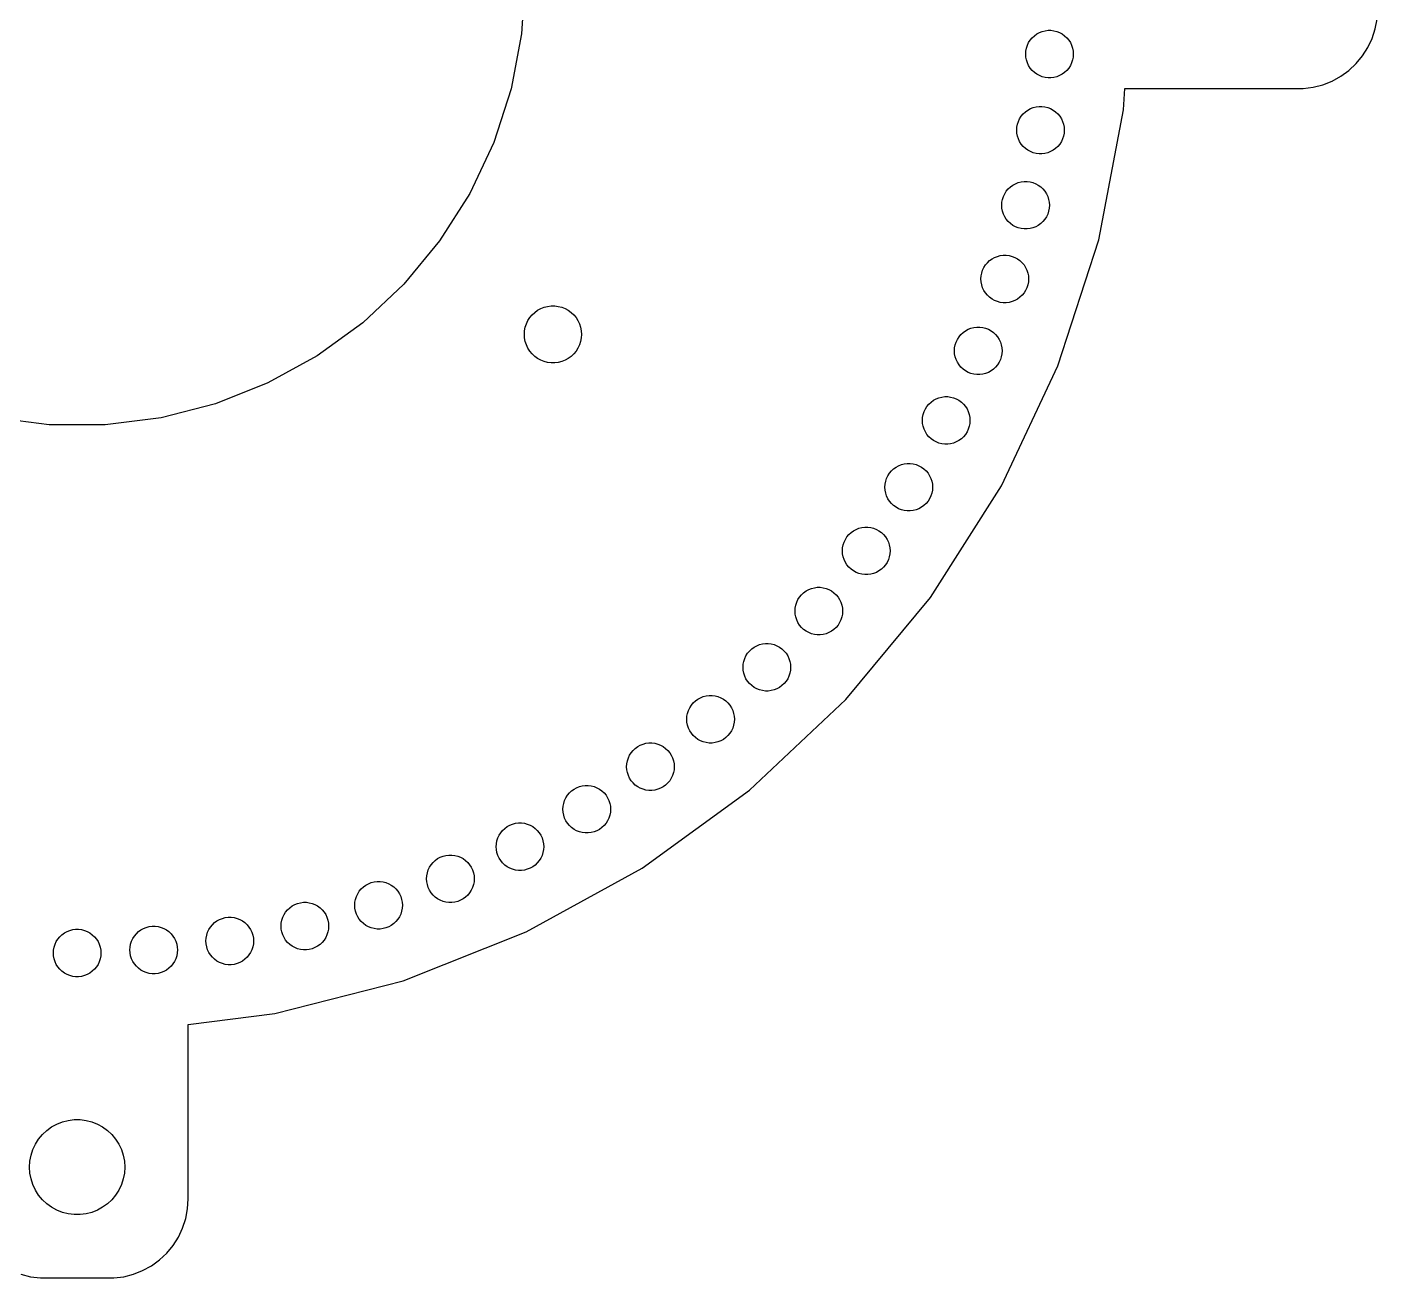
# Model space of a CAD drawing. Header units: metres. Extents: x -82 to 82, y -82 to 82.
# Drawn here: x -3.2 to 82, y -82 to -3.1 of the extents above; entities that cross this region are included whole.
import ezdxf

# ---------------------------------------------------------------- set-up
doc = ezdxf.new("R2010")
doc.units = ezdxf.units.M

msp = doc.modelspace()

# ---------------------------------------------------------------- linework, layer by layer
for p, q in [((28.25, 0), (28.0272, -3.54065)), ((60.6717, -3.46799), (60.8469, -3.39864)), ((60.8469, -3.39864), (61.0293, -3.35179)), ((61.0293, -3.35179), (61.2162, -3.32819)), ((61.2162, -3.32819), (61.4046, -3.32819)), ((61.4046, -3.32819), (61.5915, -3.35179)), ((61.5915, -3.35179), (61.7739, -3.39864)), ((61.7739, -3.39864), (61.9491, -3.46799)), ((81.6489, -3.84062), (81.8429, -3.24344)), ((81.8429, -3.24344), (81.9606, -2.62666)), ((28.0272, -3.54065), (27.3625, -7.02548)), ((59.9157, -4.27304), (59.996, -4.1026)), ((59.996, -4.1026), (60.0969, -3.94354)), ((60.0969, -3.94354), (60.217, -3.7984)), ((60.217, -3.7984), (60.3543, -3.66946)), ((60.3543, -3.66946), (60.5067, -3.55873)), ((60.5067, -3.55873), (60.6717, -3.46799)), ((61.9491, -3.46799), (62.1142, -3.55873)), ((62.1142, -3.55873), (62.2665, -3.66946)), ((62.2665, -3.66946), (62.4039, -3.7984)), ((62.4039, -3.7984), (62.5239, -3.94354)), ((62.5239, -3.94354), (62.6249, -4.1026)), ((62.6249, -4.1026), (62.7051, -4.27304)), ((81.3815, -4.40877), (81.6489, -3.84062)), ((59.8104, -4.82523), (59.8222, -4.63722)), ((59.8222, -5.01323), (59.8104, -4.82523)), ((59.8222, -4.63722), (59.8575, -4.45219)), ((59.8575, -5.19826), (59.8222, -5.01323)), ((59.8575, -4.45219), (59.9157, -4.27304)), ((62.7051, -4.27304), (62.7633, -4.45219)), ((62.7633, -4.45219), (62.7986, -4.63722)), ((62.7986, -5.01323), (62.7633, -5.19826)), ((62.7986, -4.63722), (62.8104, -4.82523)), ((62.8104, -4.82523), (62.7986, -5.01323)), ((80.6448, -5.42273), (81.0451, -4.93892)), ((81.0451, -4.93892), (81.3815, -4.40877)), ((59.9157, -5.37741), (59.8575, -5.19826)), ((59.996, -5.54785), (59.9157, -5.37741)), ((60.0969, -5.70691), (59.996, -5.54785)), ((60.217, -5.85205), (60.0969, -5.70691)), ((60.3543, -5.981), (60.217, -5.85205)), ((62.4039, -5.85205), (62.2665, -5.981)), ((62.5239, -5.70691), (62.4039, -5.85205)), ((62.6249, -5.54785), (62.5239, -5.70691)), ((62.7051, -5.37741), (62.6249, -5.54785)), ((62.7633, -5.19826), (62.7051, -5.37741)), ((79.6791, -6.22163), (80.1871, -5.85255)), ((80.1871, -5.85255), (80.6448, -5.42273)), ((60.5067, -6.09172), (60.3543, -5.981)), ((60.6717, -6.18246), (60.5067, -6.09172)), ((60.8469, -6.25182), (60.6717, -6.18246)), ((61.0293, -6.29866), (60.8469, -6.25182)), ((61.2162, -6.32227), (61.0293, -6.29866)), ((61.4046, -6.32227), (61.2162, -6.32227)), ((61.5915, -6.29866), (61.4046, -6.32227)), ((61.7739, -6.25182), (61.5915, -6.29866)), ((61.9491, -6.18246), (61.7739, -6.25182)), ((62.1142, -6.09172), (61.9491, -6.18246)), ((62.2665, -5.981), (62.1142, -6.09172)), ((77.9369, -6.91142), (78.5451, -6.75528)), ((78.5451, -6.75528), (79.1289, -6.52412)), ((79.1289, -6.52412), (79.6791, -6.22163)), ((27.3625, -7.02548), (26.2662, -10.3995)), ((65.9756, -8.33466), (66.0602, -6.99013)), ((66.0602, -6.99013), (77.3139, -6.99013)), ((77.3139, -6.99013), (77.9369, -6.91142)), ((59.6494, -8.59389), (59.7867, -8.46494)), ((59.7867, -8.46494), (59.9391, -8.35422)), ((59.9391, -8.35422), (60.1042, -8.26347)), ((60.1042, -8.26347), (60.2793, -8.19412)), ((60.2793, -8.19412), (60.4618, -8.14728)), ((60.4618, -8.14728), (60.6486, -8.12367)), ((60.6486, -8.12367), (60.837, -8.12367)), ((60.837, -8.12367), (61.0239, -8.14728)), ((61.0239, -8.14728), (61.2064, -8.19412)), ((61.2064, -8.19412), (61.3815, -8.26347)), ((61.3815, -8.26347), (61.5466, -8.35422)), ((61.5466, -8.35422), (61.699, -8.46494)), ((61.699, -8.46494), (61.8363, -8.59389)), ((64.4108, -16.5379), (65.9756, -8.33466)), ((59.2547, -9.43271), (59.2899, -9.24768)), ((59.2899, -9.24768), (59.3482, -9.06853)), ((59.3482, -9.06853), (59.4284, -8.89809)), ((59.4284, -8.89809), (59.5293, -8.73903)), ((59.5293, -8.73903), (59.6494, -8.59389)), ((61.8363, -8.59389), (61.9564, -8.73903)), ((61.9564, -8.73903), (62.0573, -8.89809)), ((62.0573, -8.89809), (62.1375, -9.06853)), ((62.1375, -9.06853), (62.1957, -9.24768)), ((62.1957, -9.24768), (62.231, -9.43271)), ((59.2428, -9.62071), (59.2547, -9.43271)), ((59.2547, -9.80872), (59.2428, -9.62071)), ((59.2899, -9.99374), (59.2547, -9.80872)), ((59.3482, -10.1729), (59.2899, -9.99374)), ((59.4284, -10.3433), (59.3482, -10.1729)), ((62.1375, -10.1729), (62.0573, -10.3433)), ((62.1957, -9.99374), (62.1375, -10.1729)), ((62.231, -9.80872), (62.1957, -9.99374)), ((62.231, -9.43271), (62.2428, -9.62071)), ((62.2428, -9.62071), (62.231, -9.80872)), ((26.2662, -10.3995), (24.7557, -13.6095)), ((59.5293, -10.5024), (59.4284, -10.3433)), ((59.6494, -10.6475), (59.5293, -10.5024)), ((59.7867, -10.7765), (59.6494, -10.6475)), ((59.9391, -10.8872), (59.7867, -10.7765)), ((60.1042, -10.978), (59.9391, -10.8872)), ((60.2793, -11.0473), (60.1042, -10.978)), ((60.4618, -11.0941), (60.2793, -11.0473)), ((61.2064, -11.0473), (61.0239, -11.0941)), ((61.3815, -10.978), (61.2064, -11.0473)), ((61.5466, -10.8872), (61.3815, -10.978)), ((61.699, -10.7765), (61.5466, -10.8872)), ((61.8363, -10.6475), (61.699, -10.7765)), ((61.9564, -10.5024), (61.8363, -10.6475)), ((62.0573, -10.3433), (61.9564, -10.5024)), ((60.6486, -11.1178), (60.4618, -11.0941)), ((60.837, -11.1178), (60.6486, -11.1178)), ((61.0239, -11.0941), (60.837, -11.1178)), ((24.7557, -13.6095), (22.8547, -16.6049)), ((58.4863, -13.6342), (58.5872, -13.4752)), ((58.5872, -13.4752), (58.7073, -13.3301)), ((58.7073, -13.3301), (58.8446, -13.2011)), ((58.8446, -13.2011), (58.997, -13.0904)), ((58.997, -13.0904), (59.1621, -12.9996)), ((59.1621, -12.9996), (59.3372, -12.9303)), ((59.3372, -12.9303), (59.5197, -12.8835)), ((59.5197, -12.8835), (59.7066, -12.8598)), ((59.7066, -12.8598), (59.8949, -12.8598)), ((59.8949, -12.8598), (60.0818, -12.8835)), ((60.0818, -12.8835), (60.2643, -12.9303)), ((60.2643, -12.9303), (60.4394, -12.9996)), ((60.4394, -12.9996), (60.6045, -13.0904)), ((60.6045, -13.0904), (60.7569, -13.2011)), ((60.7569, -13.2011), (60.8942, -13.3301)), ((60.8942, -13.3301), (61.0143, -13.4752)), ((61.0143, -13.4752), (61.1152, -13.6342)), ((58.3008, -14.3569), (58.3126, -14.1689)), ((58.3126, -14.5449), (58.3008, -14.3569)), ((58.3126, -14.1689), (58.3479, -13.9838)), ((58.3479, -13.9838), (58.4061, -13.8047)), ((58.4061, -13.8047), (58.4863, -13.6342)), ((61.1152, -13.6342), (61.1954, -13.8047)), ((61.1954, -13.8047), (61.2536, -13.9838)), ((61.2536, -13.9838), (61.2889, -14.1689)), ((61.2889, -14.1689), (61.3008, -14.3569)), ((61.3008, -14.3569), (61.2889, -14.5449)), ((58.3479, -14.7299), (58.3126, -14.5449)), ((58.4061, -14.9091), (58.3479, -14.7299)), ((58.4863, -15.0795), (58.4061, -14.9091)), ((58.5872, -15.2386), (58.4863, -15.0795)), ((58.7073, -15.3837), (58.5872, -15.2386)), ((61.0143, -15.2386), (60.8942, -15.3837)), ((61.1152, -15.0795), (61.0143, -15.2386)), ((61.1954, -14.9091), (61.1152, -15.0795)), ((61.2536, -14.7299), (61.1954, -14.9091)), ((61.2889, -14.5449), (61.2536, -14.7299)), ((58.8446, -15.5126), (58.7073, -15.3837)), ((58.997, -15.6234), (58.8446, -15.5126)), ((59.1621, -15.7141), (58.997, -15.6234)), ((59.3372, -15.7835), (59.1621, -15.7141)), ((59.5197, -15.8303), (59.3372, -15.7835)), ((59.7066, -15.8539), (59.5197, -15.8303)), ((59.8949, -15.8539), (59.7066, -15.8539)), ((60.0818, -15.8303), (59.8949, -15.8539)), ((60.2643, -15.7835), (60.0818, -15.8303)), ((60.4394, -15.7141), (60.2643, -15.7835)), ((60.6045, -15.6234), (60.4394, -15.7141)), ((60.7569, -15.5126), (60.6045, -15.6234)), ((60.8942, -15.3837), (60.7569, -15.5126)), ((22.8547, -16.6049), (20.5934, -19.3385)), ((61.8301, -24.4803), (64.4108, -16.5379)), ((57.3965, -17.9777), (57.5338, -17.8488)), ((57.5338, -17.8488), (57.6862, -17.7381)), ((57.6862, -17.7381), (57.8513, -17.6473)), ((57.8513, -17.6473), (58.0264, -17.578)), ((58.0264, -17.578), (58.2089, -17.5311)), ((58.2089, -17.5311), (58.3958, -17.5075)), ((58.3958, -17.5075), (58.5842, -17.5075)), ((58.5842, -17.5075), (58.771, -17.5311)), ((58.771, -17.5311), (58.9535, -17.578)), ((58.9535, -17.578), (59.1286, -17.6473)), ((59.1286, -17.6473), (59.2937, -17.7381)), ((59.2937, -17.7381), (59.4461, -17.8488)), ((59.4461, -17.8488), (59.5834, -17.9777)), ((57.0018, -18.8165), (57.0371, -18.6315)), ((57.0371, -18.6315), (57.0953, -18.4523)), ((57.0953, -18.4523), (57.1755, -18.2819)), ((57.1755, -18.2819), (57.2764, -18.1229)), ((57.2764, -18.1229), (57.3965, -17.9777)), ((59.5834, -17.9777), (59.7035, -18.1229)), ((59.7035, -18.1229), (59.8044, -18.2819)), ((59.8044, -18.2819), (59.8846, -18.4523)), ((59.8846, -18.4523), (59.9428, -18.6315)), ((59.9428, -18.6315), (59.9781, -18.8165)), ((20.5934, -19.3385), (18.0072, -21.767)), ((56.99, -19.0045), (57.0018, -18.8165)), ((57.0018, -19.1925), (56.99, -19.0045)), ((57.0371, -19.3776), (57.0018, -19.1925)), ((57.0953, -19.5567), (57.0371, -19.3776)), ((57.1755, -19.7272), (57.0953, -19.5567)), ((59.8846, -19.5567), (59.8044, -19.7272)), ((59.9428, -19.3776), (59.8846, -19.5567)), ((59.9781, -19.1925), (59.9428, -19.3776)), ((59.9781, -18.8165), (59.99, -19.0045)), ((59.99, -19.0045), (59.9781, -19.1925)), ((57.2764, -19.8862), (57.1755, -19.7272)), ((57.3965, -20.0314), (57.2764, -19.8862)), ((57.5338, -20.1603), (57.3965, -20.0314)), ((57.6862, -20.271), (57.5338, -20.1603)), ((57.8513, -20.3618), (57.6862, -20.271)), ((58.0264, -20.4311), (57.8513, -20.3618)), ((59.1286, -20.3618), (58.9535, -20.4311)), ((59.2937, -20.271), (59.1286, -20.3618)), ((59.4461, -20.1603), (59.2937, -20.271)), ((59.5834, -20.0314), (59.4461, -20.1603)), ((59.7035, -19.8862), (59.5834, -20.0314)), ((59.8044, -19.7272), (59.7035, -19.8862)), ((28.5438, -21.442), (28.6879, -21.2678)), ((28.6879, -21.2678), (28.8526, -21.1131)), ((28.8526, -21.1131), (29.0355, -20.9802)), ((29.0355, -20.9802), (29.2336, -20.8713)), ((29.2336, -20.8713), (29.4438, -20.7881)), ((29.4438, -20.7881), (29.6627, -20.7319)), ((29.6627, -20.7319), (29.887, -20.7036)), ((29.887, -20.7036), (30.113, -20.7036)), ((30.113, -20.7036), (30.3373, -20.7319)), ((30.3373, -20.7319), (30.5562, -20.7881)), ((30.5562, -20.7881), (30.7664, -20.8713)), ((30.7664, -20.8713), (30.9645, -20.9802)), ((30.9645, -20.9802), (31.1474, -21.1131)), ((31.1474, -21.1131), (31.3121, -21.2678)), ((31.3121, -21.2678), (31.4562, -21.442)), ((58.2089, -20.478), (58.0264, -20.4311)), ((58.3958, -20.5016), (58.2089, -20.478)), ((58.5842, -20.5016), (58.3958, -20.5016)), ((58.771, -20.478), (58.5842, -20.5016)), ((58.9535, -20.4311), (58.771, -20.478)), ((18.0072, -21.767), (15.1371, -23.8523)), ((28.2142, -22.2744), (28.2565, -22.0524)), ((28.2565, -22.0524), (28.3264, -21.8374)), ((28.3264, -21.8374), (28.4226, -21.6328)), ((28.4226, -21.6328), (28.5438, -21.442)), ((31.4562, -21.442), (31.5773, -21.6328)), ((31.5773, -21.6328), (31.6736, -21.8374)), ((31.6736, -21.8374), (31.7434, -22.0524)), ((31.7434, -22.0524), (31.7858, -22.2744)), ((56.1799, -22.1778), (56.3551, -22.1084)), ((56.3551, -22.1084), (56.5375, -22.0616)), ((56.5375, -22.0616), (56.7244, -22.038)), ((56.7244, -22.038), (56.9128, -22.038)), ((56.9128, -22.038), (57.0997, -22.0616)), ((57.0997, -22.0616), (57.2821, -22.1084)), ((57.2821, -22.1084), (57.4573, -22.1778)), ((28.2, -22.5), (28.2142, -22.2744)), ((28.2142, -22.7256), (28.2, -22.5)), ((28.2565, -22.9476), (28.2142, -22.7256)), ((28.3264, -23.1626), (28.2565, -22.9476)), ((31.7434, -22.9476), (31.6736, -23.1626)), ((31.7858, -22.7256), (31.7434, -22.9476)), ((31.7858, -22.2744), (31.8, -22.5)), ((31.8, -22.5), (31.7858, -22.7256)), ((55.3657, -23.162), (55.4239, -22.9828)), ((55.4239, -22.9828), (55.5041, -22.8124)), ((55.5041, -22.8124), (55.6051, -22.6534)), ((55.6051, -22.6534), (55.7251, -22.5082)), ((55.7251, -22.5082), (55.8624, -22.3793)), ((55.8624, -22.3793), (56.0148, -22.2685)), ((56.0148, -22.2685), (56.1799, -22.1778)), ((57.4573, -22.1778), (57.6223, -22.2685)), ((57.6223, -22.2685), (57.7747, -22.3793)), ((57.7747, -22.3793), (57.912, -22.5082)), ((57.912, -22.5082), (58.0321, -22.6534)), ((58.0321, -22.6534), (58.133, -22.8124)), ((58.133, -22.8124), (58.2133, -22.9828)), ((58.2133, -22.9828), (58.2715, -23.162)), ((28.4226, -23.3672), (28.3264, -23.1626)), ((28.5438, -23.558), (28.4226, -23.3672)), ((28.6879, -23.7322), (28.5438, -23.558)), ((28.8526, -23.8869), (28.6879, -23.7322)), ((31.3121, -23.7322), (31.1474, -23.8869)), ((31.4562, -23.558), (31.3121, -23.7322)), ((31.5773, -23.3672), (31.4562, -23.558)), ((31.6736, -23.1626), (31.5773, -23.3672)), ((55.3186, -23.535), (55.3304, -23.347)), ((55.3304, -23.723), (55.3186, -23.535)), ((55.3304, -23.347), (55.3657, -23.162)), ((55.3657, -23.9081), (55.3304, -23.723)), ((58.2715, -23.162), (58.3068, -23.347)), ((58.3068, -23.723), (58.2715, -23.9081)), ((58.3068, -23.347), (58.3186, -23.535)), ((58.3186, -23.535), (58.3068, -23.723)), ((15.1371, -23.8523), (12.0283, -25.5614)), ((29.0355, -24.0198), (28.8526, -23.8869)), ((29.2336, -24.1287), (29.0355, -24.0198)), ((29.4438, -24.2119), (29.2336, -24.1287)), ((29.6627, -24.2681), (29.4438, -24.2119)), ((29.887, -24.2964), (29.6627, -24.2681)), ((30.113, -24.2964), (29.887, -24.2964)), ((30.3373, -24.2681), (30.113, -24.2964)), ((30.5562, -24.2119), (30.3373, -24.2681)), ((30.7664, -24.1287), (30.5562, -24.2119)), ((30.9645, -24.0198), (30.7664, -24.1287)), ((31.1474, -23.8869), (30.9645, -24.0198)), ((55.4239, -24.0872), (55.3657, -23.9081)), ((55.5041, -24.2577), (55.4239, -24.0872)), ((55.6051, -24.4167), (55.5041, -24.2577)), ((55.7251, -24.5618), (55.6051, -24.4167)), ((55.8624, -24.6908), (55.7251, -24.5618)), ((57.912, -24.5618), (57.7747, -24.6908)), ((58.0321, -24.4167), (57.912, -24.5618)), ((58.133, -24.2577), (58.0321, -24.4167)), ((58.2133, -24.0872), (58.133, -24.2577)), ((58.2715, -23.9081), (58.2133, -24.0872)), ((58.2744, -32.0366), (61.8301, -24.4803)), ((56.0148, -24.8015), (55.8624, -24.6908)), ((56.1799, -24.8923), (56.0148, -24.8015)), ((56.3551, -24.9616), (56.1799, -24.8923)), ((56.5375, -25.0085), (56.3551, -24.9616)), ((56.7244, -25.0321), (56.5375, -25.0085)), ((56.9128, -25.0321), (56.7244, -25.0321)), ((57.0997, -25.0085), (56.9128, -25.0321)), ((57.2821, -24.9616), (57.0997, -25.0085)), ((57.4573, -24.8923), (57.2821, -24.9616)), ((57.6223, -24.8015), (57.4573, -24.8923)), ((57.7747, -24.6908), (57.6223, -24.8015)), ((12.0283, -25.5614), (8.72972, -26.8673)), ((8.72972, -26.8673), (5.29352, -27.7496)), ((53.4022, -27.3682), (53.4824, -27.1978)), ((53.4824, -27.1978), (53.5834, -27.0387)), ((53.5834, -27.0387), (53.7034, -26.8936)), ((53.7034, -26.8936), (53.8408, -26.7646)), ((53.8408, -26.7646), (53.9931, -26.6539)), ((53.9931, -26.6539), (54.1582, -26.5632)), ((54.1582, -26.5632), (54.3334, -26.4938)), ((54.3334, -26.4938), (54.5158, -26.447)), ((54.5158, -26.447), (54.7027, -26.4234)), ((54.7027, -26.4234), (54.8911, -26.4234)), ((54.8911, -26.4234), (55.078, -26.447)), ((55.078, -26.447), (55.2604, -26.4938)), ((55.2604, -26.4938), (55.4356, -26.5632)), ((55.4356, -26.5632), (55.6006, -26.6539)), ((55.6006, -26.6539), (55.753, -26.7646)), ((55.753, -26.7646), (55.8904, -26.8936)), ((55.8904, -26.8936), (56.0104, -27.0387)), ((56.0104, -27.0387), (56.1114, -27.1978)), ((56.1114, -27.1978), (56.1916, -27.3682)), ((-1.77382, -28.1942), (-5.29352, -27.7496)), ((5.29352, -27.7496), (1.77382, -28.1942)), ((53.2969, -27.9204), (53.3087, -27.7324)), ((53.3087, -28.1084), (53.2969, -27.9204)), ((53.3087, -27.7324), (53.344, -27.5474)), ((53.344, -27.5474), (53.4022, -27.3682)), ((56.1916, -27.3682), (56.2498, -27.5474)), ((56.2498, -27.5474), (56.2851, -27.7324)), ((56.2851, -27.7324), (56.2969, -27.9204)), ((56.2969, -27.9204), (56.2851, -28.1084)), ((1.77382, -28.1942), (-1.77382, -28.1942)), ((53.344, -28.2934), (53.3087, -28.1084)), ((53.4022, -28.4726), (53.344, -28.2934)), ((53.4824, -28.643), (53.4022, -28.4726)), ((53.5834, -28.8021), (53.4824, -28.643)), ((53.7034, -28.9472), (53.5834, -28.8021)), ((56.0104, -28.8021), (55.8904, -28.9472)), ((56.1114, -28.643), (56.0104, -28.8021)), ((56.1916, -28.4726), (56.1114, -28.643)), ((56.2498, -28.2934), (56.1916, -28.4726)), ((56.2851, -28.1084), (56.2498, -28.2934)), ((53.8408, -29.0762), (53.7034, -28.9472)), ((53.9931, -29.1869), (53.8408, -29.0762)), ((54.1582, -29.2776), (53.9931, -29.1869)), ((54.3334, -29.347), (54.1582, -29.2776)), ((54.5158, -29.3938), (54.3334, -29.347)), ((54.7027, -29.4174), (54.5158, -29.3938)), ((54.8911, -29.4174), (54.7027, -29.4174)), ((55.078, -29.3938), (54.8911, -29.4174)), ((55.2604, -29.347), (55.078, -29.3938)), ((55.4356, -29.2776), (55.2604, -29.347)), ((55.6006, -29.1869), (55.4356, -29.2776)), ((55.753, -29.0762), (55.6006, -29.1869)), ((55.8904, -28.9472), (55.753, -29.0762)), ((52.1563, -30.6602), (52.3432, -30.6366)), ((52.3432, -30.6366), (52.5316, -30.6366)), ((52.5316, -30.6366), (52.7184, -30.6602)), ((51.0427, -31.5815), (51.1229, -31.411)), ((51.1229, -31.411), (51.2238, -31.252)), ((51.2238, -31.252), (51.3439, -31.1068)), ((51.3439, -31.1068), (51.4812, -30.9779)), ((51.4812, -30.9779), (51.6336, -30.8672)), ((51.6336, -30.8672), (51.7987, -30.7764)), ((51.7987, -30.7764), (51.9738, -30.7071)), ((51.9738, -30.7071), (52.1563, -30.6602)), ((52.7184, -30.6602), (52.9009, -30.7071)), ((52.9009, -30.7071), (53.076, -30.7764)), ((53.076, -30.7764), (53.2411, -30.8672)), ((53.2411, -30.8672), (53.3935, -30.9779)), ((53.3935, -30.9779), (53.5308, -31.1068)), ((53.5308, -31.1068), (53.6509, -31.252)), ((53.6509, -31.252), (53.7518, -31.411)), ((53.7518, -31.411), (53.832, -31.5815)), ((50.9374, -32.1337), (50.9492, -31.9456)), ((50.9492, -32.3217), (50.9374, -32.1337)), ((50.9492, -31.9456), (50.9845, -31.7606)), ((50.9845, -32.5067), (50.9492, -32.3217)), ((50.9845, -31.7606), (51.0427, -31.5815)), ((53.7996, -39.0877), (58.2744, -32.0366)), ((53.832, -31.5815), (53.8902, -31.7606)), ((53.8902, -31.7606), (53.9255, -31.9456)), ((53.9255, -32.3217), (53.8902, -32.5067)), ((53.9255, -31.9456), (53.9374, -32.1337)), ((53.9374, -32.1337), (53.9255, -32.3217)), ((51.0427, -32.6858), (50.9845, -32.5067)), ((51.1229, -32.8563), (51.0427, -32.6858)), ((51.2238, -33.0153), (51.1229, -32.8563)), ((51.3439, -33.1605), (51.2238, -33.0153)), ((51.4812, -33.2894), (51.3439, -33.1605)), ((53.5308, -33.1605), (53.3935, -33.2894)), ((53.6509, -33.0153), (53.5308, -33.1605)), ((53.7518, -32.8563), (53.6509, -33.0153)), ((53.832, -32.6858), (53.7518, -32.8563)), ((53.8902, -32.5067), (53.832, -32.6858)), ((51.6336, -33.4001), (51.4812, -33.2894)), ((51.7987, -33.4909), (51.6336, -33.4001)), ((51.9738, -33.5602), (51.7987, -33.4909)), ((52.1563, -33.6071), (51.9738, -33.5602)), ((52.3432, -33.6307), (52.1563, -33.6071)), ((52.5316, -33.6307), (52.3432, -33.6307)), ((52.7184, -33.6071), (52.5316, -33.6307)), ((52.9009, -33.5602), (52.7184, -33.6071)), ((53.076, -33.4909), (52.9009, -33.5602)), ((53.2411, -33.4001), (53.076, -33.4909)), ((53.3935, -33.2894), (53.2411, -33.4001)), ((48.7984, -34.993), (48.9508, -34.8823)), ((48.9508, -34.8823), (49.1159, -34.7915)), ((49.1159, -34.7915), (49.291, -34.7222)), ((49.291, -34.7222), (49.4735, -34.6754)), ((49.4735, -34.6754), (49.6604, -34.6517)), ((49.6604, -34.6517), (49.8487, -34.6517)), ((49.8487, -34.6517), (50.0356, -34.6754)), ((50.0356, -34.6754), (50.2181, -34.7222)), ((50.2181, -34.7222), (50.3932, -34.7915)), ((50.3932, -34.7915), (50.5583, -34.8823)), ((50.5583, -34.8823), (50.7107, -34.993)), ((48.3017, -35.7758), (48.3599, -35.5966)), ((48.3599, -35.5966), (48.4401, -35.4262)), ((48.4401, -35.4262), (48.541, -35.2671)), ((48.541, -35.2671), (48.6611, -35.122)), ((48.6611, -35.122), (48.7984, -34.993)), ((50.7107, -34.993), (50.848, -35.122)), ((50.848, -35.122), (50.9681, -35.2671)), ((50.9681, -35.2671), (51.069, -35.4262)), ((51.069, -35.4262), (51.1492, -35.5966)), ((51.1492, -35.5966), (51.2074, -35.7758)), ((48.2545, -36.1488), (48.2664, -35.9608)), ((48.2664, -36.3368), (48.2545, -36.1488)), ((48.2664, -35.9608), (48.3017, -35.7758)), ((48.3017, -36.5218), (48.2664, -36.3368)), ((48.3599, -36.701), (48.3017, -36.5218)), ((51.2074, -36.5218), (51.1492, -36.701)), ((51.2074, -35.7758), (51.2427, -35.9608)), ((51.2427, -36.3368), (51.2074, -36.5218)), ((51.2427, -35.9608), (51.2545, -36.1488)), ((51.2545, -36.1488), (51.2427, -36.3368)), ((48.4401, -36.8714), (48.3599, -36.701)), ((48.541, -37.0305), (48.4401, -36.8714)), ((48.6611, -37.1756), (48.541, -37.0305)), ((48.7984, -37.3046), (48.6611, -37.1756)), ((48.9508, -37.4153), (48.7984, -37.3046)), ((49.1159, -37.506), (48.9508, -37.4153)), ((50.5583, -37.4153), (50.3932, -37.506)), ((50.7107, -37.3046), (50.5583, -37.4153)), ((50.848, -37.1756), (50.7107, -37.3046)), ((50.9681, -37.0305), (50.848, -37.1756)), ((51.069, -36.8714), (50.9681, -37.0305)), ((51.1492, -36.701), (51.069, -36.8714)), ((49.291, -37.5754), (49.1159, -37.506)), ((49.4735, -37.6222), (49.291, -37.5754)), ((49.6604, -37.6458), (49.4735, -37.6222)), ((49.8487, -37.6458), (49.6604, -37.6458)), ((50.0356, -37.6222), (49.8487, -37.6458)), ((50.2181, -37.5754), (50.0356, -37.6222)), ((50.3932, -37.506), (50.2181, -37.5754)), ((45.4505, -39.2184), (45.5514, -39.0594)), ((45.5514, -39.0594), (45.6715, -38.9142)), ((45.6715, -38.9142), (45.8088, -38.7853)), ((45.8088, -38.7853), (45.9612, -38.6746)), ((45.9612, -38.6746), (46.1263, -38.5838)), ((46.1263, -38.5838), (46.3014, -38.5145)), ((46.3014, -38.5145), (46.4839, -38.4676)), ((46.4839, -38.4676), (46.6708, -38.444)), ((46.6708, -38.444), (46.8591, -38.444)), ((46.8591, -38.444), (47.046, -38.4676)), ((47.046, -38.4676), (47.2285, -38.5145)), ((47.2285, -38.5145), (47.4036, -38.5838)), ((47.4036, -38.5838), (47.5687, -38.6746)), ((47.5687, -38.6746), (47.7211, -38.7853)), ((47.7211, -38.7853), (47.8584, -38.9142)), ((47.8584, -38.9142), (47.9785, -39.0594)), ((47.9785, -39.0594), (48.0794, -39.2184)), ((48.4764, -45.5224), (53.7996, -39.0877)), ((45.265, -39.9411), (45.2768, -39.7531)), ((45.2768, -40.129), (45.265, -39.9411)), ((45.2768, -39.7531), (45.3121, -39.568)), ((45.3121, -39.568), (45.3703, -39.3889)), ((45.3703, -39.3889), (45.4505, -39.2184)), ((48.0794, -39.2184), (48.1596, -39.3889)), ((48.1596, -39.3889), (48.2178, -39.568)), ((48.2178, -39.568), (48.2531, -39.7531)), ((48.2531, -39.7531), (48.265, -39.9411)), ((48.265, -39.9411), (48.2531, -40.129)), ((45.3121, -40.3141), (45.2768, -40.129)), ((45.3703, -40.4932), (45.3121, -40.3141)), ((45.4505, -40.6637), (45.3703, -40.4932)), ((45.5514, -40.8227), (45.4505, -40.6637)), ((45.6715, -40.9679), (45.5514, -40.8227)), ((47.9785, -40.8227), (47.8584, -40.9679)), ((48.0794, -40.6637), (47.9785, -40.8227)), ((48.1596, -40.4932), (48.0794, -40.6637)), ((48.2178, -40.3141), (48.1596, -40.4932)), ((48.2531, -40.129), (48.2178, -40.3141)), ((45.8088, -41.0968), (45.6715, -40.9679)), ((45.9612, -41.2075), (45.8088, -41.0968)), ((46.1263, -41.2983), (45.9612, -41.2075)), ((46.3014, -41.3676), (46.1263, -41.2983)), ((46.4839, -41.4145), (46.3014, -41.3676)), ((46.6708, -41.4381), (46.4839, -41.4145)), ((46.8591, -41.4381), (46.6708, -41.4381)), ((47.046, -41.4145), (46.8591, -41.4381)), ((47.2285, -41.3676), (47.046, -41.4145)), ((47.4036, -41.2983), (47.2285, -41.3676)), ((47.5687, -41.2075), (47.4036, -41.2983)), ((47.7211, -41.0968), (47.5687, -41.2075)), ((47.8584, -40.9679), (47.7211, -41.0968)), ((42.2735, -42.6054), (42.3936, -42.4602)), ((42.3936, -42.4602), (42.5309, -42.3313)), ((42.5309, -42.3313), (42.6833, -42.2206)), ((42.6833, -42.2206), (42.8484, -42.1298)), ((42.8484, -42.1298), (43.0235, -42.0605)), ((43.0235, -42.0605), (43.206, -42.0136)), ((43.206, -42.0136), (43.3929, -41.99)), ((43.3929, -41.99), (43.5813, -41.99)), ((43.5813, -41.99), (43.7681, -42.0136)), ((43.7681, -42.0136), (43.9506, -42.0605)), ((43.9506, -42.0605), (44.1257, -42.1298)), ((44.1257, -42.1298), (44.2908, -42.2206)), ((44.2908, -42.2206), (44.4432, -42.3313)), ((44.4432, -42.3313), (44.5805, -42.4602)), ((44.5805, -42.4602), (44.7006, -42.6054)), ((41.9871, -43.4871), (41.9989, -43.2991)), ((41.9989, -43.2991), (42.0342, -43.114)), ((42.0342, -43.114), (42.0924, -42.9349)), ((42.0924, -42.9349), (42.1726, -42.7644)), ((42.1726, -42.7644), (42.2735, -42.6054)), ((44.7006, -42.6054), (44.8015, -42.7644)), ((44.8015, -42.7644), (44.8817, -42.9349)), ((44.8817, -42.9349), (44.9399, -43.114)), ((44.9399, -43.114), (44.9752, -43.2991)), ((44.9752, -43.2991), (44.9871, -43.4871)), ((41.9989, -43.6751), (41.9871, -43.4871)), ((42.0342, -43.8601), (41.9989, -43.6751)), ((42.0924, -44.0392), (42.0342, -43.8601)), ((42.1726, -44.2097), (42.0924, -44.0392)), ((42.2735, -44.3687), (42.1726, -44.2097)), ((44.8015, -44.2097), (44.7006, -44.3687)), ((44.8817, -44.0392), (44.8015, -44.2097)), ((44.9399, -43.8601), (44.8817, -44.0392)), ((44.9752, -43.6751), (44.9399, -43.8601)), ((44.9871, -43.4871), (44.9752, -43.6751)), ((42.3936, -44.5139), (42.2735, -44.3687)), ((42.5309, -44.6428), (42.3936, -44.5139)), ((42.6833, -44.7536), (42.5309, -44.6428)), ((42.8484, -44.8443), (42.6833, -44.7536)), ((43.0235, -44.9137), (42.8484, -44.8443)), ((43.206, -44.9605), (43.0235, -44.9137)), ((43.3929, -44.9841), (43.206, -44.9605)), ((43.5813, -44.9841), (43.3929, -44.9841)), ((43.7681, -44.9605), (43.5813, -44.9841)), ((43.9506, -44.9137), (43.7681, -44.9605)), ((44.1257, -44.8443), (43.9506, -44.9137)), ((44.2908, -44.7536), (44.1257, -44.8443)), ((44.4432, -44.6428), (44.2908, -44.7536)), ((44.5805, -44.5139), (44.4432, -44.6428)), ((44.7006, -44.3687), (44.5805, -44.5139)), ((38.6266, -46.0423), (38.7275, -45.8833)), ((38.7275, -45.8833), (38.8476, -45.7381)), ((38.8476, -45.7381), (38.9849, -45.6092)), ((38.9849, -45.6092), (39.1373, -45.4985)), ((39.1373, -45.4985), (39.3024, -45.4077)), ((39.3024, -45.4077), (39.4775, -45.3384)), ((39.4775, -45.3384), (39.66, -45.2915)), ((39.66, -45.2915), (39.8469, -45.2679)), ((39.8469, -45.2679), (40.0352, -45.2679)), ((40.0352, -45.2679), (40.2221, -45.2915)), ((40.2221, -45.2915), (40.4046, -45.3384)), ((40.4046, -45.3384), (40.5797, -45.4077)), ((40.5797, -45.4077), (40.7448, -45.4985)), ((40.7448, -45.4985), (40.8972, -45.6092)), ((40.8972, -45.6092), (41.0345, -45.7381)), ((41.0345, -45.7381), (41.1546, -45.8833)), ((41.1546, -45.8833), (41.2555, -46.0423)), ((42.3887, -51.2391), (48.4764, -45.5224)), ((38.4411, -46.765), (38.4529, -46.577)), ((38.4529, -46.953), (38.4411, -46.765)), ((38.4529, -46.577), (38.4882, -46.3919)), ((38.4882, -46.3919), (38.5464, -46.2128)), ((38.5464, -46.2128), (38.6266, -46.0423)), ((41.2555, -46.0423), (41.3357, -46.2128)), ((41.3357, -46.2128), (41.3939, -46.3919)), ((41.3939, -46.3919), (41.4292, -46.577)), ((41.4292, -46.577), (41.4411, -46.765)), ((41.4411, -46.765), (41.4292, -46.953)), ((38.4882, -47.138), (38.4529, -46.953)), ((38.5464, -47.3172), (38.4882, -47.138)), ((38.6266, -47.4876), (38.5464, -47.3172)), ((38.7275, -47.6466), (38.6266, -47.4876)), ((38.8476, -47.7918), (38.7275, -47.6466)), ((41.1546, -47.6466), (41.0345, -47.7918)), ((41.2555, -47.4876), (41.1546, -47.6466)), ((41.3357, -47.3172), (41.2555, -47.4876)), ((41.3939, -47.138), (41.3357, -47.3172)), ((41.4292, -46.953), (41.3939, -47.138)), ((35.1927, -48.5988), (35.345, -48.4881)), ((35.345, -48.4881), (35.5101, -48.3973)), ((35.5101, -48.3973), (35.6853, -48.328)), ((35.6853, -48.328), (35.8677, -48.2811)), ((35.8677, -48.2811), (36.0546, -48.2575)), ((36.0546, -48.2575), (36.243, -48.2575)), ((36.243, -48.2575), (36.4299, -48.2811)), ((36.4299, -48.2811), (36.6123, -48.328)), ((36.6123, -48.328), (36.7875, -48.3973)), ((36.7875, -48.3973), (36.9525, -48.4881)), ((36.9525, -48.4881), (37.1049, -48.5988)), ((38.9849, -47.9207), (38.8476, -47.7918)), ((39.1373, -48.0314), (38.9849, -47.9207)), ((39.3024, -48.1222), (39.1373, -48.0314)), ((39.4775, -48.1915), (39.3024, -48.1222)), ((39.66, -48.2384), (39.4775, -48.1915)), ((39.8469, -48.262), (39.66, -48.2384)), ((40.0352, -48.262), (39.8469, -48.262)), ((40.2221, -48.2384), (40.0352, -48.262)), ((40.4046, -48.1915), (40.2221, -48.2384)), ((40.5797, -48.1222), (40.4046, -48.1915)), ((40.7448, -48.0314), (40.5797, -48.1222)), ((40.8972, -47.9207), (40.7448, -48.0314)), ((41.0345, -47.7918), (40.8972, -47.9207)), ((34.6959, -49.3815), (34.7541, -49.2023)), ((34.7541, -49.2023), (34.8343, -49.0319)), ((34.8343, -49.0319), (34.9353, -48.8729)), ((34.9353, -48.8729), (35.0553, -48.7277)), ((35.0553, -48.7277), (35.1927, -48.5988)), ((37.1049, -48.5988), (37.2422, -48.7277)), ((37.2422, -48.7277), (37.3623, -48.8729)), ((37.3623, -48.8729), (37.4632, -49.0319)), ((37.4632, -49.0319), (37.5435, -49.2023)), ((37.5435, -49.2023), (37.6017, -49.3815)), ((34.6488, -49.7545), (34.6606, -49.5665)), ((34.6606, -49.9425), (34.6488, -49.7545)), ((34.6606, -49.5665), (34.6959, -49.3815)), ((34.6959, -50.1276), (34.6606, -49.9425)), ((34.7541, -50.3067), (34.6959, -50.1276)), ((37.6017, -50.1276), (37.5435, -50.3067)), ((37.6017, -49.3815), (37.637, -49.5665)), ((37.637, -49.9425), (37.6017, -50.1276)), ((37.637, -49.5665), (37.6488, -49.7545)), ((37.6488, -49.7545), (37.637, -49.9425)), ((31.495, -51.0801), (31.6701, -51.0108)), ((31.6701, -51.0108), (31.8526, -50.9639)), ((31.8526, -50.9639), (32.0395, -50.9403)), ((32.0395, -50.9403), (32.2278, -50.9403)), ((32.2278, -50.9403), (32.4147, -50.9639)), ((32.4147, -50.9639), (32.5972, -51.0108)), ((32.5972, -51.0108), (32.7723, -51.0801)), ((34.8343, -50.4772), (34.7541, -50.3067)), ((34.9353, -50.6362), (34.8343, -50.4772)), ((35.0553, -50.7814), (34.9353, -50.6362)), ((35.1927, -50.9103), (35.0553, -50.7814)), ((35.345, -51.021), (35.1927, -50.9103)), ((35.5101, -51.1118), (35.345, -51.021)), ((36.9525, -51.021), (36.7875, -51.1118)), ((37.1049, -50.9103), (36.9525, -51.021)), ((37.2422, -50.7814), (37.1049, -50.9103)), ((37.3623, -50.6362), (37.2422, -50.7814)), ((37.4632, -50.4772), (37.3623, -50.6362)), ((37.5435, -50.3067), (37.4632, -50.4772)), ((30.6808, -52.0643), (30.739, -51.8852)), ((30.739, -51.8852), (30.8192, -51.7147)), ((30.8192, -51.7147), (30.9201, -51.5557)), ((30.9201, -51.5557), (31.0402, -51.4105)), ((31.0402, -51.4105), (31.1775, -51.2816)), ((31.1775, -51.2816), (31.3299, -51.1709)), ((31.3299, -51.1709), (31.495, -51.0801)), ((32.7723, -51.0801), (32.9374, -51.1709)), ((32.9374, -51.1709), (33.0898, -51.2816)), ((33.0898, -51.2816), (33.2271, -51.4105)), ((33.2271, -51.4105), (33.3472, -51.5557)), ((33.3472, -51.5557), (33.4481, -51.7147)), ((33.4481, -51.7147), (33.5283, -51.8852)), ((33.5283, -51.8852), (33.5865, -52.0643)), ((35.6853, -51.1811), (35.5101, -51.1118)), ((35.6325, -56.1478), (42.3887, -51.2391)), ((35.8677, -51.228), (35.6853, -51.1811)), ((36.0546, -51.2516), (35.8677, -51.228)), ((36.243, -51.2516), (36.0546, -51.2516)), ((36.4299, -51.228), (36.243, -51.2516)), ((36.6123, -51.1811), (36.4299, -51.228)), ((36.7875, -51.1118), (36.6123, -51.1811)), ((30.6337, -52.4374), (30.6455, -52.2494)), ((30.6455, -52.6254), (30.6337, -52.4374)), ((30.6455, -52.2494), (30.6808, -52.0643)), ((30.6808, -52.8104), (30.6455, -52.6254)), ((33.5865, -52.0643), (33.6218, -52.2494)), ((33.6218, -52.6254), (33.5865, -52.8104)), ((33.6218, -52.2494), (33.6337, -52.4374)), ((33.6337, -52.4374), (33.6218, -52.6254)), ((26.9643, -53.6411), (27.1167, -53.5304)), ((27.1167, -53.5304), (27.2817, -53.4397)), ((27.2817, -53.4397), (27.4569, -53.3703)), ((27.4569, -53.3703), (27.6393, -53.3235)), ((27.6393, -53.3235), (27.8262, -53.2999)), ((27.8262, -53.2999), (28.0146, -53.2999)), ((28.0146, -53.2999), (28.2015, -53.3235)), ((28.2015, -53.3235), (28.3839, -53.3703)), ((28.3839, -53.3703), (28.5591, -53.4397)), ((28.5591, -53.4397), (28.7242, -53.5304)), ((28.7242, -53.5304), (28.8765, -53.6411)), ((30.739, -52.9895), (30.6808, -52.8104)), ((30.8192, -53.16), (30.739, -52.9895)), ((30.9201, -53.319), (30.8192, -53.16)), ((31.0402, -53.4642), (30.9201, -53.319)), ((31.1775, -53.5931), (31.0402, -53.4642)), ((31.3299, -53.7039), (31.1775, -53.5931)), ((33.0898, -53.5931), (32.9374, -53.7039)), ((33.2271, -53.4642), (33.0898, -53.5931)), ((33.3472, -53.319), (33.2271, -53.4642)), ((33.4481, -53.16), (33.3472, -53.319)), ((33.5283, -52.9895), (33.4481, -53.16)), ((33.5865, -52.8104), (33.5283, -52.9895)), ((26.4322, -54.6089), (26.4675, -54.4239)), ((26.4675, -54.4239), (26.5257, -54.2447)), ((26.5257, -54.2447), (26.6059, -54.0743)), ((26.6059, -54.0743), (26.7069, -53.9152)), ((26.7069, -53.9152), (26.827, -53.7701)), ((26.827, -53.7701), (26.9643, -53.6411)), ((28.8765, -53.6411), (29.0139, -53.7701)), ((29.0139, -53.7701), (29.1339, -53.9152)), ((29.1339, -53.9152), (29.2349, -54.0743)), ((29.2349, -54.0743), (29.3151, -54.2447)), ((29.3151, -54.2447), (29.3733, -54.4239)), ((29.3733, -54.4239), (29.4086, -54.6089)), ((31.495, -53.7946), (31.3299, -53.7039)), ((31.6701, -53.864), (31.495, -53.7946)), ((31.8526, -53.9108), (31.6701, -53.864)), ((32.0395, -53.9344), (31.8526, -53.9108)), ((32.2278, -53.9344), (32.0395, -53.9344)), ((32.4147, -53.9108), (32.2278, -53.9344)), ((32.5972, -53.864), (32.4147, -53.9108)), ((32.7723, -53.7946), (32.5972, -53.864)), ((32.9374, -53.7039), (32.7723, -53.7946)), ((23.254, -55.3452), (23.4408, -55.3215)), ((23.4408, -55.3215), (23.6292, -55.3215)), ((23.6292, -55.3215), (23.8161, -55.3452)), ((26.4204, -54.7969), (26.4322, -54.6089)), ((26.4322, -54.9849), (26.4204, -54.7969)), ((26.4675, -55.1699), (26.4322, -54.9849)), ((26.5257, -55.3491), (26.4675, -55.1699)), ((29.3733, -55.1699), (29.3151, -55.3491)), ((29.4086, -54.9849), (29.3733, -55.1699)), ((29.4086, -54.6089), (29.4204, -54.7969)), ((29.4204, -54.7969), (29.4086, -54.9849)), ((22.1404, -56.2664), (22.2206, -56.096)), ((22.2206, -56.096), (22.3215, -55.9369)), ((22.3215, -55.9369), (22.4416, -55.7918)), ((22.4416, -55.7918), (22.5789, -55.6628)), ((22.5789, -55.6628), (22.7313, -55.5521)), ((22.7313, -55.5521), (22.8964, -55.4613)), ((22.8964, -55.4613), (23.0715, -55.392)), ((23.0715, -55.392), (23.254, -55.3452)), ((23.8161, -55.3452), (23.9986, -55.392)), ((23.9986, -55.392), (24.1737, -55.4613)), ((24.1737, -55.4613), (24.3388, -55.5521)), ((24.3388, -55.5521), (24.4912, -55.6628)), ((24.4912, -55.6628), (24.6285, -55.7918)), ((24.6285, -55.7918), (24.7486, -55.9369)), ((24.7486, -55.9369), (24.8495, -56.096)), ((24.8495, -56.096), (24.9297, -56.2664)), ((26.6059, -55.5195), (26.5257, -55.3491)), ((26.7069, -55.6786), (26.6059, -55.5195)), ((26.827, -55.8237), (26.7069, -55.6786)), ((26.9643, -55.9527), (26.827, -55.8237)), ((27.1167, -56.0634), (26.9643, -55.9527)), ((27.2817, -56.1541), (27.1167, -56.0634)), ((27.4569, -56.2235), (27.2817, -56.1541)), ((28.3143, -60.171), (35.6325, -56.1478)), ((28.5591, -56.1541), (28.3839, -56.2235)), ((28.7242, -56.0634), (28.5591, -56.1541)), ((28.8765, -55.9527), (28.7242, -56.0634)), ((29.0139, -55.8237), (28.8765, -55.9527)), ((29.1339, -55.6786), (29.0139, -55.8237)), ((29.2349, -55.5195), (29.1339, -55.6786)), ((29.3151, -55.3491), (29.2349, -55.5195)), ((18.541, -57.0634), (18.7235, -57.0165)), ((18.7235, -57.0165), (18.9104, -56.9929)), ((18.9104, -56.9929), (19.0987, -56.9929)), ((19.0987, -56.9929), (19.2856, -57.0165)), ((19.2856, -57.0165), (19.4681, -57.0634)), ((22.035, -56.8186), (22.0469, -56.6306)), ((22.0469, -57.0066), (22.035, -56.8186)), ((22.0469, -56.6306), (22.0822, -56.4456)), ((22.0822, -57.1916), (22.0469, -57.0066)), ((22.0822, -56.4456), (22.1404, -56.2664)), ((24.9297, -56.2664), (24.9879, -56.4456)), ((24.9879, -56.4456), (25.0232, -56.6306)), ((25.0232, -57.0066), (24.9879, -57.1916)), ((25.0232, -56.6306), (25.035, -56.8186)), ((25.035, -56.8186), (25.0232, -57.0066)), ((27.6393, -56.2703), (27.4569, -56.2235)), ((27.8262, -56.2939), (27.6393, -56.2703)), ((28.0146, -56.2939), (27.8262, -56.2939)), ((28.2015, -56.2703), (28.0146, -56.2939)), ((28.3839, -56.2235), (28.2015, -56.2703)), ((17.6099, -57.9378), (17.6901, -57.7673)), ((17.6901, -57.7673), (17.791, -57.6083)), ((17.791, -57.6083), (17.9111, -57.4632)), ((17.9111, -57.4632), (18.0484, -57.3342)), ((18.0484, -57.3342), (18.2008, -57.2235)), ((18.2008, -57.2235), (18.3659, -57.1327)), ((18.3659, -57.1327), (18.541, -57.0634)), ((19.4681, -57.0634), (19.6432, -57.1327)), ((19.6432, -57.1327), (19.8083, -57.2235)), ((19.8083, -57.2235), (19.9607, -57.3342)), ((19.9607, -57.3342), (20.098, -57.4632)), ((20.098, -57.4632), (20.2181, -57.6083)), ((20.2181, -57.6083), (20.319, -57.7673)), ((20.319, -57.7673), (20.3992, -57.9378)), ((22.1404, -57.3708), (22.0822, -57.1916)), ((22.2206, -57.5412), (22.1404, -57.3708)), ((22.3215, -57.7003), (22.2206, -57.5412)), ((22.4416, -57.8454), (22.3215, -57.7003)), ((22.5789, -57.9743), (22.4416, -57.8454)), ((24.6285, -57.8454), (24.4912, -57.9743)), ((24.7486, -57.7003), (24.6285, -57.8454)), ((24.8495, -57.5412), (24.7486, -57.7003)), ((24.9297, -57.3708), (24.8495, -57.5412)), ((24.9879, -57.1916), (24.9297, -57.3708)), ((13.2634, -58.7739), (13.4007, -58.645)), ((13.4007, -58.645), (13.5531, -58.5343)), ((13.5531, -58.5343), (13.7182, -58.4435)), ((13.7182, -58.4435), (13.8934, -58.3742)), ((13.8934, -58.3742), (14.0758, -58.3273)), ((14.0758, -58.3273), (14.2627, -58.3037)), ((14.2627, -58.3037), (14.4511, -58.3037)), ((14.4511, -58.3037), (14.638, -58.3273)), ((14.638, -58.3273), (14.8204, -58.3742)), ((14.8204, -58.3742), (14.9955, -58.4435)), ((14.9955, -58.4435), (15.1606, -58.5343)), ((15.1606, -58.5343), (15.313, -58.645)), ((15.313, -58.645), (15.4503, -58.7739)), ((17.5045, -58.49), (17.5164, -58.302)), ((17.5164, -58.678), (17.5045, -58.49)), ((17.5164, -58.302), (17.5517, -58.1169)), ((17.5517, -58.863), (17.5164, -58.678)), ((17.5517, -58.1169), (17.6099, -57.9378)), ((20.3992, -57.9378), (20.4574, -58.1169)), ((20.4574, -58.1169), (20.4927, -58.302)), ((20.4927, -58.678), (20.4574, -58.863)), ((20.4927, -58.302), (20.5045, -58.49)), ((20.5045, -58.49), (20.4927, -58.678)), ((22.7313, -58.0851), (22.5789, -57.9743)), ((22.8964, -58.1758), (22.7313, -58.0851)), ((23.0715, -58.2452), (22.8964, -58.1758)), ((23.254, -58.292), (23.0715, -58.2452)), ((23.4408, -58.3156), (23.254, -58.292)), ((23.6292, -58.3156), (23.4408, -58.3156)), ((23.8161, -58.292), (23.6292, -58.3156)), ((23.9986, -58.2452), (23.8161, -58.292)), ((24.1737, -58.1758), (23.9986, -58.2452)), ((24.3388, -58.0851), (24.1737, -58.1758)), ((24.4912, -57.9743), (24.3388, -58.0851)), ((8.66458, -59.5871), (8.81697, -59.4763)), ((8.81697, -59.4763), (8.98204, -59.3856)), ((8.98204, -59.3856), (9.15718, -59.3162)), ((9.15718, -59.3162), (9.33965, -59.2694)), ((9.33965, -59.2694), (9.52652, -59.2458)), ((9.52652, -59.2458), (9.7149, -59.2458)), ((9.7149, -59.2458), (9.90178, -59.2694)), ((9.90178, -59.2694), (10.0842, -59.3162)), ((10.0842, -59.3162), (10.2594, -59.3856)), ((10.2594, -59.3856), (10.4245, -59.4763)), ((10.4245, -59.4763), (10.5768, -59.5871)), ((12.8687, -59.6127), (12.904, -59.4277)), ((12.904, -59.4277), (12.9622, -59.2486)), ((12.9622, -59.2486), (13.0424, -59.0781)), ((13.0424, -59.0781), (13.1434, -58.9191)), ((13.1434, -58.9191), (13.2634, -58.7739)), ((15.4503, -58.7739), (15.5704, -58.9191)), ((15.5704, -58.9191), (15.6713, -59.0781)), ((15.6713, -59.0781), (15.7515, -59.2486)), ((15.7515, -59.2486), (15.8098, -59.4277)), ((15.8098, -59.4277), (15.845, -59.6127)), ((17.6099, -59.0422), (17.5517, -58.863)), ((17.6901, -59.2126), (17.6099, -59.0422)), ((17.791, -59.3716), (17.6901, -59.2126)), ((17.9111, -59.5168), (17.791, -59.3716)), ((18.0484, -59.6457), (17.9111, -59.5168)), ((20.098, -59.5168), (19.9607, -59.6457)), ((20.2181, -59.3716), (20.098, -59.5168)), ((20.319, -59.2126), (20.2181, -59.3716)), ((20.3992, -59.0422), (20.319, -59.2126)), ((20.4574, -58.863), (20.3992, -59.0422)), ((-1.09344, -60.4732), (-0.95613, -60.3442)), ((-0.95613, -60.3442), (-0.80373, -60.2335)), ((-0.80373, -60.2335), (-0.63866, -60.1428)), ((-0.63866, -60.1428), (-0.46352, -60.0734)), ((-0.46352, -60.0734), (-0.28107, -60.0266)), ((-0.28107, -60.0266), (-0.09418, -60.003)), ((-0.09418, -60.003), (0.09418, -60.003)), ((0.09418, -60.003), (0.28107, -60.0266)), ((0.28107, -60.0266), (0.46352, -60.0734)), ((0.46352, -60.0734), (0.63866, -60.1428)), ((0.63866, -60.1428), (0.80373, -60.2335)), ((0.80373, -60.2335), (0.95613, -60.3442)), ((0.95613, -60.3442), (1.09344, -60.4732)), ((3.51077, -60.5878), (3.61169, -60.4287)), ((3.61169, -60.4287), (3.73178, -60.2836)), ((3.73178, -60.2836), (3.86909, -60.1546)), ((3.86909, -60.1546), (4.02148, -60.0439)), ((4.02148, -60.0439), (4.18655, -59.9532)), ((4.18655, -59.9532), (4.36169, -59.8838)), ((4.36169, -59.8838), (4.54416, -59.837)), ((4.54416, -59.837), (4.73105, -59.8134)), ((4.73105, -59.8134), (4.91942, -59.8134)), ((4.91942, -59.8134), (5.10629, -59.837)), ((5.10629, -59.837), (5.28876, -59.8838)), ((5.28876, -59.8838), (5.4639, -59.9532)), ((5.4639, -59.9532), (5.62897, -60.0439)), ((5.62897, -60.0439), (5.78136, -60.1546)), ((5.78136, -60.1546), (5.91869, -60.2836)), ((5.91869, -60.2836), (6.03876, -60.4287)), ((6.03876, -60.4287), (6.13969, -60.5878)), ((8.13254, -60.5548), (8.16783, -60.3698)), ((8.16783, -60.3698), (8.22604, -60.1906)), ((8.22604, -60.1906), (8.30626, -60.0202)), ((8.30626, -60.0202), (8.40718, -59.8611)), ((8.40718, -59.8611), (8.52725, -59.716)), ((8.52725, -59.716), (8.66458, -59.5871)), ((10.5768, -59.5871), (10.7142, -59.716)), ((10.7142, -59.716), (10.8342, -59.8611)), ((10.8342, -59.8611), (10.9352, -60.0202)), ((10.9352, -60.0202), (11.0154, -60.1906)), ((11.0154, -60.1906), (11.0736, -60.3698)), ((11.0736, -60.3698), (11.1089, -60.5548)), ((12.8569, -59.8008), (12.8687, -59.6127)), ((12.8687, -59.9887), (12.8569, -59.8008)), ((12.904, -60.1738), (12.8687, -59.9887)), ((12.9622, -60.3529), (12.904, -60.1738)), ((13.0424, -60.5234), (12.9622, -60.3529)), ((15.7515, -60.3529), (15.6713, -60.5234)), ((15.8098, -60.1738), (15.7515, -60.3529)), ((15.845, -59.9887), (15.8098, -60.1738)), ((15.845, -59.6127), (15.8569, -59.8008)), ((15.8569, -59.8008), (15.845, -59.9887)), ((18.2008, -59.7565), (18.0484, -59.6457)), ((18.3659, -59.8472), (18.2008, -59.7565)), ((18.541, -59.9165), (18.3659, -59.8472)), ((18.7235, -59.9634), (18.541, -59.9165)), ((18.9104, -59.987), (18.7235, -59.9634)), ((19.0987, -59.987), (18.9104, -59.987)), ((19.2856, -59.9634), (19.0987, -59.987)), ((19.4681, -59.9165), (19.2856, -59.9634)), ((19.6432, -59.8472), (19.4681, -59.9165)), ((19.8083, -59.7565), (19.6432, -59.8472)), ((19.9607, -59.6457), (19.8083, -59.7565)), ((20.5496, -63.2453), (28.3143, -60.171)), ((-1.48816, -61.312), (-1.45287, -61.127)), ((-1.45287, -61.127), (-1.39465, -60.9478)), ((-1.39465, -60.9478), (-1.31445, -60.7774)), ((-1.31445, -60.7774), (-1.21352, -60.6183)), ((-1.21352, -60.6183), (-1.09344, -60.4732)), ((1.09344, -60.4732), (1.21352, -60.6183)), ((1.21352, -60.6183), (1.31445, -60.7774)), ((1.31445, -60.7774), (1.39465, -60.9478)), ((1.39465, -60.9478), (1.45287, -61.127)), ((1.45287, -61.127), (1.48816, -61.312)), ((3.32523, -61.3104), (3.33705, -61.1224)), ((3.33705, -61.1224), (3.37234, -60.9374)), ((3.37234, -60.9374), (3.43056, -60.7582)), ((3.43056, -60.7582), (3.51077, -60.5878)), ((6.13969, -60.5878), (6.21989, -60.7582)), ((6.21989, -60.7582), (6.27811, -60.9374)), ((6.27811, -60.9374), (6.3134, -61.1224)), ((6.3134, -61.1224), (6.32523, -61.3104)), ((8.12071, -60.7428), (8.13254, -60.5548)), ((8.13254, -60.9308), (8.12071, -60.7428)), ((8.16783, -61.1159), (8.13254, -60.9308)), ((8.22604, -61.295), (8.16783, -61.1159)), ((11.0736, -61.1159), (11.0154, -61.295)), ((11.1089, -60.9308), (11.0736, -61.1159)), ((11.1089, -60.5548), (11.1207, -60.7428)), ((11.1207, -60.7428), (11.1089, -60.9308)), ((13.1434, -60.6824), (13.0424, -60.5234)), ((13.2634, -60.8276), (13.1434, -60.6824)), ((13.4007, -60.9565), (13.2634, -60.8276)), ((13.5531, -61.0672), (13.4007, -60.9565)), ((13.7182, -61.158), (13.5531, -61.0672)), ((13.8934, -61.2273), (13.7182, -61.158)), ((14.0758, -61.2742), (13.8934, -61.2273)), ((14.2627, -61.2978), (14.0758, -61.2742)), ((14.638, -61.2742), (14.4511, -61.2978)), ((14.8204, -61.2273), (14.638, -61.2742)), ((14.9955, -61.158), (14.8204, -61.2273)), ((15.1606, -61.0672), (14.9955, -61.158)), ((15.313, -60.9565), (15.1606, -61.0672)), ((15.4503, -60.8276), (15.313, -60.9565)), ((15.5704, -60.6824), (15.4503, -60.8276)), ((15.6713, -60.5234), (15.5704, -60.6824)), ((-1.5, -61.5), (-1.48816, -61.312)), ((-1.48816, -61.688), (-1.5, -61.5)), ((-1.45287, -61.873), (-1.48816, -61.688)), ((-1.39465, -62.0522), (-1.45287, -61.873)), ((-1.31445, -62.2226), (-1.39465, -62.0522)), ((1.39465, -62.0522), (1.31445, -62.2226)), ((1.45287, -61.873), (1.39465, -62.0522)), ((1.48816, -61.688), (1.45287, -61.873)), ((1.48816, -61.312), (1.5, -61.5)), ((1.5, -61.5), (1.48816, -61.688)), ((3.33705, -61.4984), (3.32523, -61.3104)), ((3.37234, -61.6834), (3.33705, -61.4984)), ((3.43056, -61.8626), (3.37234, -61.6834)), ((3.51077, -62.033), (3.43056, -61.8626)), ((3.61169, -62.1921), (3.51077, -62.033)), ((6.13969, -62.033), (6.03876, -62.1921)), ((6.21989, -61.8626), (6.13969, -62.033)), ((6.27811, -61.6834), (6.21989, -61.8626)), ((6.3134, -61.4984), (6.27811, -61.6834)), ((6.32523, -61.3104), (6.3134, -61.4984)), ((8.30626, -61.4655), (8.22604, -61.295)), ((8.40718, -61.6245), (8.30626, -61.4655)), ((8.52725, -61.7697), (8.40718, -61.6245)), ((8.66458, -61.8986), (8.52725, -61.7697)), ((8.81697, -62.0093), (8.66458, -61.8986)), ((8.98204, -62.1001), (8.81697, -62.0093)), ((9.15718, -62.1694), (8.98204, -62.1001)), ((10.2594, -62.1001), (10.0842, -62.1694)), ((10.4245, -62.0093), (10.2594, -62.1001)), ((10.5768, -61.8986), (10.4245, -62.0093)), ((10.7142, -61.7697), (10.5768, -61.8986)), ((10.8342, -61.6245), (10.7142, -61.7697)), ((10.9352, -61.4655), (10.8342, -61.6245)), ((11.0154, -61.295), (10.9352, -61.4655)), ((14.4511, -61.2978), (14.2627, -61.2978)), ((-1.21352, -62.3817), (-1.31445, -62.2226)), ((-1.09344, -62.5268), (-1.21352, -62.3817)), ((-0.95613, -62.6558), (-1.09344, -62.5268)), ((-0.80373, -62.7665), (-0.95613, -62.6558)), ((-0.63866, -62.8572), (-0.80373, -62.7665)), ((-0.46352, -62.9266), (-0.63866, -62.8572)), ((-0.28107, -62.9734), (-0.46352, -62.9266)), ((-0.09418, -62.997), (-0.28107, -62.9734)), ((0.28107, -62.9734), (0.09418, -62.997)), ((0.46352, -62.9266), (0.28107, -62.9734)), ((0.63866, -62.8572), (0.46352, -62.9266)), ((0.80373, -62.7665), (0.63866, -62.8572)), ((0.95613, -62.6558), (0.80373, -62.7665)), ((1.09344, -62.5268), (0.95613, -62.6558)), ((1.21352, -62.3817), (1.09344, -62.5268)), ((1.31445, -62.2226), (1.21352, -62.3817)), ((3.73178, -62.3372), (3.61169, -62.1921)), ((3.86909, -62.4662), (3.73178, -62.3372)), ((4.02148, -62.5769), (3.86909, -62.4662)), ((4.18655, -62.6676), (4.02148, -62.5769)), ((4.36169, -62.737), (4.18655, -62.6676)), ((4.54416, -62.7838), (4.36169, -62.737)), ((4.73105, -62.8074), (4.54416, -62.7838)), ((4.91942, -62.8074), (4.73105, -62.8074)), ((5.10629, -62.7838), (4.91942, -62.8074)), ((5.28876, -62.737), (5.10629, -62.7838)), ((5.4639, -62.6676), (5.28876, -62.737)), ((5.62897, -62.5769), (5.4639, -62.6676)), ((5.78136, -62.4662), (5.62897, -62.5769)), ((5.91869, -62.3372), (5.78136, -62.4662)), ((6.03876, -62.1921), (5.91869, -62.3372)), ((9.33965, -62.2163), (9.15718, -62.1694)), ((9.52652, -62.2399), (9.33965, -62.2163)), ((9.7149, -62.2399), (9.52652, -62.2399)), ((9.90178, -62.2163), (9.7149, -62.2399)), ((10.0842, -62.1694), (9.90178, -62.2163)), ((0.09418, -62.997), (-0.09418, -62.997)), ((12.4608, -65.3221), (20.5496, -63.2453)), ((7, -66.012), (12.4608, -65.3221)), ((7, -77), (7, -66.012)), ((-1.60747, -72.467), (-1.27733, -72.2855)), ((-1.27733, -72.2855), (-0.92705, -72.1468)), ((-0.92705, -72.1468), (-0.56213, -72.0531)), ((-0.56213, -72.0531), (-0.18837, -72.0059)), ((-0.18837, -72.0059), (0.18837, -72.0059)), ((0.18837, -72.0059), (0.56213, -72.0531)), ((0.56213, -72.0531), (0.92705, -72.1468)), ((0.92705, -72.1468), (1.27733, -72.2855)), ((1.27733, -72.2855), (1.60747, -72.467)), ((-2.42705, -73.2366), (-2.1869, -72.9464)), ((-2.1869, -72.9464), (-1.91226, -72.6885)), ((-1.91226, -72.6885), (-1.60747, -72.467)), ((1.60747, -72.467), (1.91226, -72.6885)), ((1.91226, -72.6885), (2.1869, -72.9464)), ((2.1869, -72.9464), (2.42705, -73.2366)), ((-2.90575, -74.2539), (-2.78932, -73.8956)), ((-2.78932, -73.8956), (-2.62891, -73.5547)), ((-2.62891, -73.5547), (-2.42705, -73.2366)), ((2.42705, -73.2366), (2.62891, -73.5547)), ((2.62891, -73.5547), (2.78932, -73.8956)), ((2.78932, -73.8956), (2.90575, -74.2539)), ((-3, -75), (-2.97633, -74.624)), ((-2.97633, -74.624), (-2.90575, -74.2539)), ((2.90575, -74.2539), (2.97633, -74.624)), ((2.97633, -74.624), (3, -75)), ((-2.97633, -75.376), (-3, -75)), ((-2.90575, -75.7461), (-2.97633, -75.376)), ((-2.78932, -76.1044), (-2.90575, -75.7461)), ((2.90575, -75.7461), (2.78932, -76.1044)), ((2.97633, -75.376), (2.90575, -75.7461)), ((3, -75), (2.97633, -75.376)), ((-2.62891, -76.4453), (-2.78932, -76.1044)), ((-2.42705, -76.7634), (-2.62891, -76.4453)), ((2.62891, -76.4453), (2.42705, -76.7634)), ((2.78932, -76.1044), (2.62891, -76.4453)), ((-2.1869, -77.0536), (-2.42705, -76.7634)), ((-1.91226, -77.3115), (-2.1869, -77.0536)), ((-1.60747, -77.533), (-1.91226, -77.3115)), ((1.91226, -77.3115), (1.60747, -77.533)), ((2.1869, -77.0536), (1.91226, -77.3115)), ((2.42705, -76.7634), (2.1869, -77.0536)), ((6.96057, -77.6267), (7, -77)), ((-1.27733, -77.7145), (-1.60747, -77.533)), ((-0.92705, -77.8532), (-1.27733, -77.7145)), ((-0.56213, -77.9469), (-0.92705, -77.8532)), ((-0.18837, -77.9941), (-0.56213, -77.9469)), ((0.18837, -77.9941), (-0.18837, -77.9941)), ((0.56213, -77.9469), (0.18837, -77.9941)), ((0.92705, -77.8532), (0.56213, -77.9469)), ((1.27733, -77.7145), (0.92705, -77.8532)), ((1.60747, -77.533), (1.27733, -77.7145)), ((6.64888, -78.8406), (6.84291, -78.2434)), ((6.84291, -78.2434), (6.96057, -77.6267)), ((6.38153, -79.4088), (6.64888, -78.8406)), ((5.64484, -80.4227), (6.04507, -79.9389)), ((6.04507, -79.9389), (6.38153, -79.4088)), ((4.67912, -81.2216), (5.18712, -80.8526)), ((5.18712, -80.8526), (5.64484, -80.4227)), ((3.54507, -81.7553), (4.12889, -81.5241)), ((4.12889, -81.5241), (4.67912, -81.2216)), ((-3.54507, -81.7553), (-2.9369, -81.9114)), ((-2.9369, -81.9114), (-2.31395, -81.9901)), ((-2.31395, -81.9901), (2.31395, -81.9901)), ((2.31395, -81.9901), (2.9369, -81.9114)), ((2.9369, -81.9114), (3.54507, -81.7553))]:
    msp.add_line(p, q)

doc.saveas('drawing.dxf')
